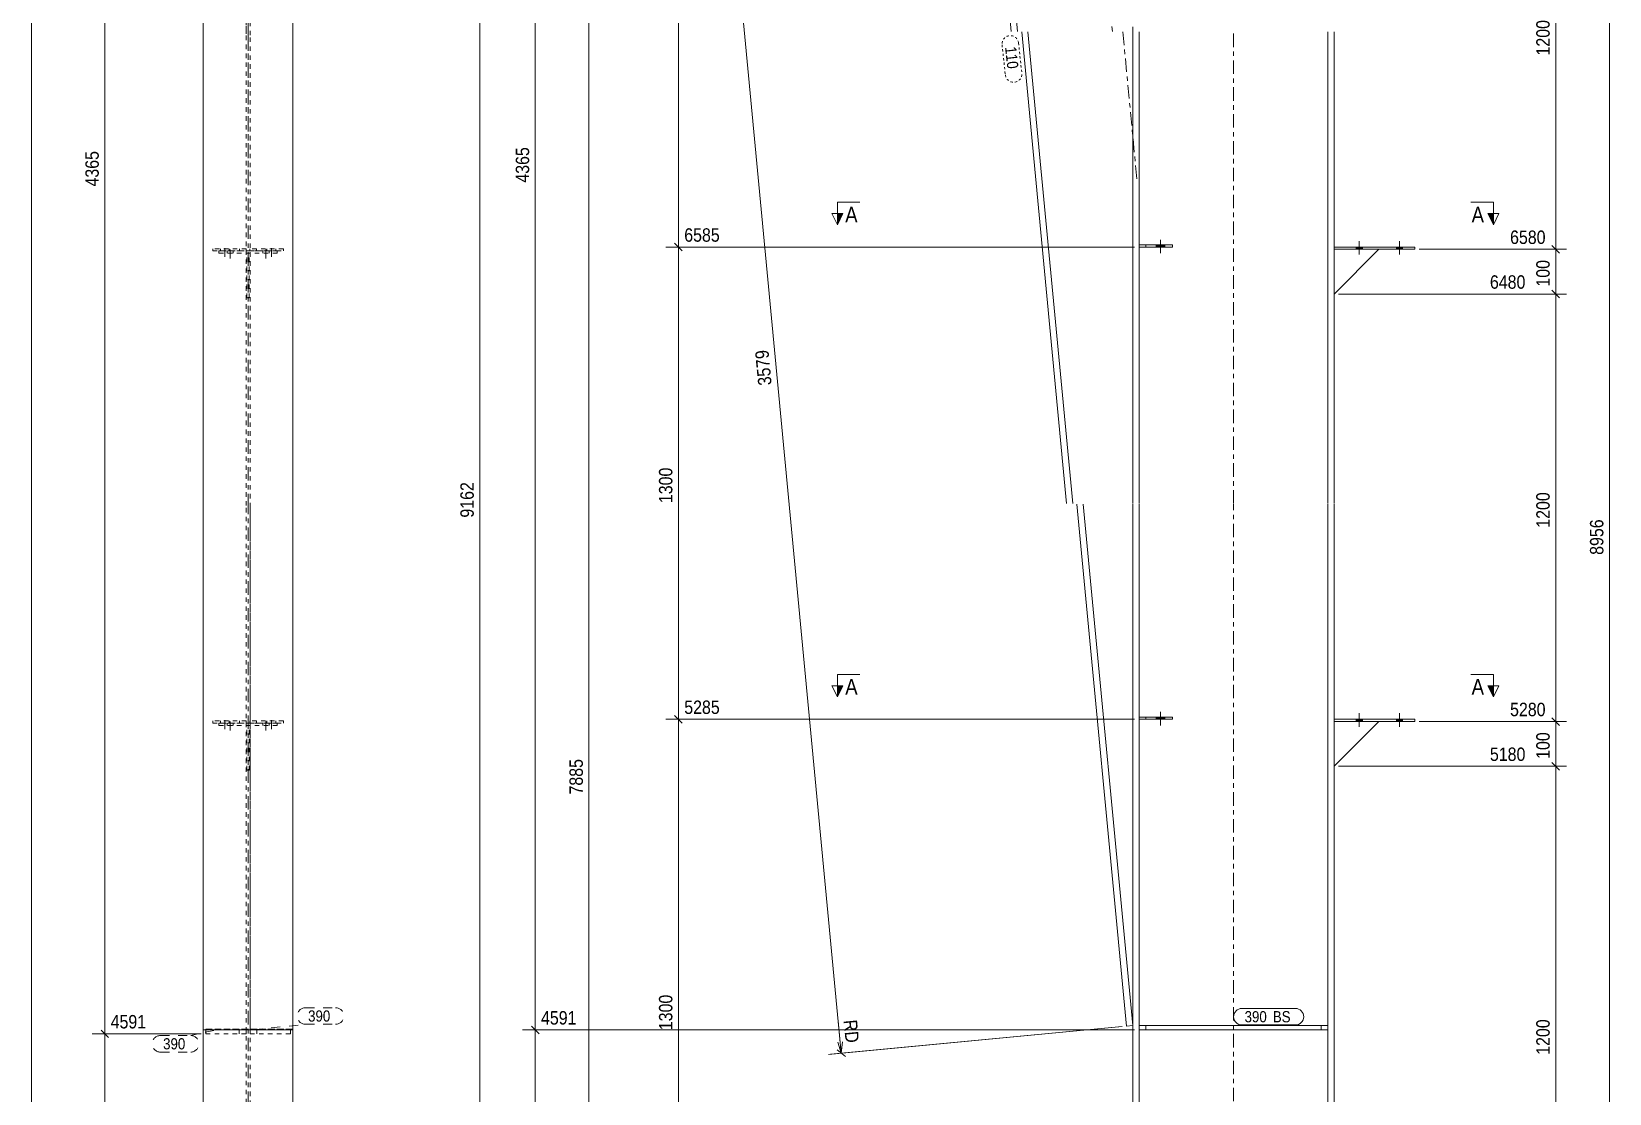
# Model space of a CAD drawing. Header units: millimetres. Extents: x 2 to 579, y 1 to 825.
# Drawn here: x 5 to 357.5, y 295.3 to 532.6 of the extents above; entities that cross this region are included whole.
import ezdxf

# ---------------------------------------------------------------- set-up
doc = ezdxf.new("R2010")
doc.units = ezdxf.units.MM
for name, pattern in [('XKITLINE00', [0]), ('XKITLINE01', [4, 1, -1, 1, -1]), ('XKITLINE02', [4, 2, -2]), ('XKITLINE03', [6, 3, -1, 1, -1]), ('XKITLINE04', [3, 0.5, -0.5, 0.5, -0.5, 0.5, -0.5])]:
    doc.linetypes.add(name, pattern=pattern)
for name, color, linetype, lineweight in [('Bolt', 3, 'Continuous', 0), ('Dimensions', 7, 'Continuous', 0), ('DrawingSheet', 5, 'Continuous', 0), ('Part', 2, 'Continuous', 0), ('PartMark', 7, 'Continuous', 0), ('Section', 6, 'Continuous', 0)]:
    doc.layers.add(name, color=color, linetype=linetype, lineweight=lineweight)
doc.styles.add('ARIAL', font='ARIAL.TTF')

# ---------------------------------------------------------------- blocks, each defined once
blk = doc.blocks.new('*A10')
at = {"layer": 'Bolt'}
for points in [[(302.32, 378.93), (302.32, 378.43), (300.92, 378.43), (300.92, 378.93)], [(302.32, 378.93), (302.32, 378.43), (300.92, 378.43), (300.92, 378.93)], [(311.32, 378.93), (311.32, 378.43), (309.92, 378.43), (309.92, 378.93)], [(311.32, 378.93), (311.32, 378.43), (309.92, 378.43), (309.92, 378.93)]]:
    blk.add_hatch(color=3, dxfattribs=at).paths.add_polyline_path(points, flags=17)
at = {"layer": 'Bolt', "color": 3, "linetype": 'XKITLINE00', "lineweight": 0}
for p, q in [((300.92, 378.43), (300.92, 378.93)), ((300.92, 378.43), (300.92, 378.93)), ((301.62, 377.27), (301.62, 380.27)), ((301.62, 377.27), (301.62, 380.27)), ((302.32, 378.43), (302.32, 378.93)), ((302.32, 378.43), (302.32, 378.93)), ((309.92, 378.43), (309.92, 378.93)), ((309.92, 378.43), (309.92, 378.93)), ((310.62, 377.27), (310.62, 380.27)), ((310.62, 377.27), (310.62, 380.27)), ((311.32, 378.43), (311.32, 378.93)), ((311.32, 378.43), (311.32, 378.93))]:
    blk.add_line(p, q, dxfattribs=at)
blk = doc.blocks.new('*A11')
at = {"layer": 'Bolt'}
for points in [[(302.32, 484.43), (302.32, 483.93), (300.92, 483.93), (300.92, 484.43)], [(302.32, 484.43), (302.32, 483.93), (300.92, 483.93), (300.92, 484.43)], [(311.32, 484.43), (311.32, 483.93), (309.92, 483.93), (309.92, 484.43)], [(311.32, 484.43), (311.32, 483.93), (309.92, 483.93), (309.92, 484.43)]]:
    blk.add_hatch(color=3, dxfattribs=at).paths.add_polyline_path(points, flags=17)
at = {"layer": 'Bolt', "color": 3, "linetype": 'XKITLINE00', "lineweight": 0}
for p, q in [((300.92, 483.93), (300.92, 484.43)), ((300.92, 483.93), (300.92, 484.43)), ((301.62, 482.77), (301.62, 485.77)), ((301.62, 482.77), (301.62, 485.77)), ((302.32, 483.93), (302.32, 484.43)), ((302.32, 483.93), (302.32, 484.43)), ((309.92, 483.93), (309.92, 484.43)), ((309.92, 483.93), (309.92, 484.43)), ((310.62, 482.77), (310.62, 485.77)), ((310.62, 482.77), (310.62, 485.77)), ((311.32, 483.93), (311.32, 484.43)), ((311.32, 483.93), (311.32, 484.43))]:
    blk.add_line(p, q, dxfattribs=at)
blk = doc.blocks.new('*A17')
at = {"layer": 'Bolt'}
blk.add_hatch(color=3, dxfattribs=at).paths.add_polyline_path([(256.24, 378.93), (256.24, 379.43), (258.2, 379.43), (258.2, 378.93)], flags=17)
at = {"layer": 'Bolt', "color": 3, "linetype": 'XKITLINE00', "lineweight": 0}
for p, q in [((256.24, 378.93), (256.24, 379.43)), ((257.22, 377.58), (257.22, 380.58)), ((258.2, 378.93), (258.2, 379.43))]:
    blk.add_line(p, q, dxfattribs=at)
blk = doc.blocks.new('*A18')
at = {"layer": 'Bolt', "color": 3, "linetype": 'XKITLINE02', "lineweight": 0}
for p, q in [((256.24, 378.93), (256.24, 379.43)), ((257.22, 377.58), (257.22, 380.58)), ((258.2, 378.93), (258.2, 379.43))]:
    blk.add_line(p, q, dxfattribs=at)
blk = doc.blocks.new('*A20')
at = {"layer": 'Bolt', "color": 3, "linetype": 'XKITLINE02', "lineweight": 0}
for p, q in [((256.24, 484.43), (256.24, 484.93)), ((257.22, 483.08), (257.22, 486.08)), ((258.2, 484.43), (258.2, 484.93))]:
    blk.add_line(p, q, dxfattribs=at)
blk = doc.blocks.new('*A21')
at = {"layer": 'Bolt'}
blk.add_hatch(color=3, dxfattribs=at).paths.add_polyline_path([(256.24, 484.43), (256.24, 484.93), (258.2, 484.93), (258.2, 484.43)], flags=17)
at = {"layer": 'Bolt', "color": 3, "linetype": 'XKITLINE00', "lineweight": 0}
for p, q in [((256.24, 484.43), (256.24, 484.93)), ((257.22, 483.08), (257.22, 486.08)), ((258.2, 484.43), (258.2, 484.93))]:
    blk.add_line(p, q, dxfattribs=at)
blk = doc.blocks.new('*A23')
at = {"layer": 'Part', "color": 2, "linetype": 'XKITLINE00', "lineweight": 0}
for p, q in [((251.02, 532.53), (251.02, 427.13)), ((252.42, 532.53), (252.42, 427.13)), ((294.62, 427.13), (294.62, 532.53)), ((296.02, 427.13), (296.02, 532.53)), ((251.02, 427.03), (251.02, 191.63)), ((252.42, 427.03), (252.42, 191.63)), ((294.62, 191.63), (294.62, 427.03)), ((296.02, 191.63), (296.02, 427.03))]:
    blk.add_line(p, q, dxfattribs=at)
at = {"layer": 'Part', "color": 7, "linetype": 'XKITLINE03', "lineweight": 0}
for p, q in [((273.52, 427.13), (273.52, 532.53)), ((273.52, 191.63), (273.52, 427.03))]:
    blk.add_line(p, q, dxfattribs=at)
blk = doc.blocks.new('*A25')
at = {"layer": 'Part', "color": 7, "linetype": 'XKITLINE01', "lineweight": 0}
for p, q in [((294.62, 310.54), (252.42, 310.54)), ((252.42, 310.54), (252.42, 309.54)), ((253.92, 309.54), (253.92, 310.54)), ((293.12, 309.54), (293.12, 310.54)), ((294.62, 309.54), (294.62, 310.54)), ((294.62, 309.54), (252.42, 309.54))]:
    blk.add_line(p, q, dxfattribs=at)
blk = doc.blocks.new('*A26')
at = {"layer": 'Part', "color": 2, "linetype": 'XKITLINE00', "lineweight": 0}
for p, q in [((294.62, 310.54), (252.42, 310.54)), ((252.42, 309.54), (294.62, 309.54))]:
    blk.add_line(p, q, dxfattribs=at)
at = {"layer": 'Part', "color": 7, "linetype": 'XKITLINE01', "lineweight": 0}
for p, q in [((252.42, 310.54), (252.42, 309.54)), ((253.92, 309.54), (253.92, 310.54)), ((293.12, 309.54), (293.12, 310.54)), ((294.62, 310.54), (294.62, 309.54))]:
    blk.add_line(p, q, dxfattribs=at)
blk = doc.blocks.new('*A27')
at = {"layer": 'Part', "color": 7, "linetype": 'XKITLINE01', "lineweight": 0}
for p, q in [((214.37, 632.65), (249.86, 660.62)), ((215.68, 633.68), (249.85, 660.64)), ((249.86, 660.62), (249.85, 660.64)), ((249.85, 660.64), (249.87, 660.63)), ((251.02, 532.63), (251.02, 660.07)), ((251.02, 427.13), (251.02, 532.53)), ((251.02, 310.54), (251.02, 427.03))]:
    blk.add_line(p, q, dxfattribs=at)
at = {"layer": 'Part', "color": 2, "linetype": 'XKITLINE00', "lineweight": 0}
for p, q in [((251.02, 660.07), (249.86, 660.62)), ((249.87, 660.63), (251.02, 660.07)), ((223.87, 532.63), (214.37, 632.65)), ((215.68, 633.68), (225.28, 532.63)), ((236.22, 427.13), (226.21, 532.53)), ((227.61, 532.53), (237.62, 427.13)), ((249.63, 310.4), (238.55, 427.03)), ((239.96, 427.03), (251.02, 310.54)), ((251.02, 310.54), (249.63, 310.4))]:
    blk.add_line(p, q, dxfattribs=at)
at = {"layer": 'Part', "color": 7, "linetype": 'XKITLINE03', "lineweight": 0}
for p, q in [((234.46, 659.18), (246.47, 532.63)), ((248.81, 532.53), (251.97, 499.28))]:
    blk.add_line(p, q, dxfattribs=at)
blk = doc.blocks.new('*A32')
at = {"layer": 'Part', "color": 2, "linetype": 'XKITLINE00', "lineweight": 0}
blk.add_line((296.02, 368.43), (306.02, 378.43), dxfattribs=at)
at = {"layer": 'Part', "color": 7, "linetype": 'XKITLINE01', "lineweight": 0}
for p, q in [((296.02, 378.43), (296.02, 368.43)), ((306.02, 378.43), (296.02, 378.43))]:
    blk.add_line(p, q, dxfattribs=at)
blk = doc.blocks.new('*A33')
at = {"layer": 'Part', "color": 2, "linetype": 'XKITLINE00', "lineweight": 0}
for p, q in [((296.02, 378.93), (314.02, 378.93)), ((314.02, 378.43), (296.02, 378.43)), ((314.02, 378.93), (314.02, 378.43))]:
    blk.add_line(p, q, dxfattribs=at)
at = {"layer": 'Part', "color": 7, "linetype": 'XKITLINE01', "lineweight": 0}
blk.add_line((296.02, 378.43), (296.02, 378.93), dxfattribs=at)
blk = doc.blocks.new('*A34')
at = {"layer": 'Part', "color": 2, "linetype": 'XKITLINE00', "lineweight": 0}
for p, q in [((296.02, 484.43), (314.02, 484.43)), ((314.02, 483.93), (296.02, 483.93)), ((314.02, 484.43), (314.02, 483.93))]:
    blk.add_line(p, q, dxfattribs=at)
at = {"layer": 'Part', "color": 7, "linetype": 'XKITLINE01', "lineweight": 0}
blk.add_line((296.02, 483.93), (296.02, 484.43), dxfattribs=at)
blk = doc.blocks.new('*A35')
at = {"layer": 'Part', "color": 2, "linetype": 'XKITLINE00', "lineweight": 0}
blk.add_line((296.02, 473.93), (306.02, 483.93), dxfattribs=at)
at = {"layer": 'Part', "color": 7, "linetype": 'XKITLINE01', "lineweight": 0}
for p, q in [((296.02, 483.93), (296.02, 473.93)), ((306.02, 483.93), (296.02, 483.93))]:
    blk.add_line(p, q, dxfattribs=at)
blk = doc.blocks.new('*A43')
at = {"layer": 'Part', "color": 2, "linetype": 'XKITLINE00', "lineweight": 0}
for p, q in [((252.42, 379.43), (259.92, 379.43)), ((259.92, 378.93), (252.42, 378.93)), ((259.92, 379.43), (259.92, 378.93))]:
    blk.add_line(p, q, dxfattribs=at)
at = {"layer": 'Part', "color": 7, "linetype": 'XKITLINE01', "lineweight": 0}
for p, q in [((252.42, 378.93), (252.42, 379.43)), ((253.92, 378.93), (253.92, 379.43))]:
    blk.add_line(p, q, dxfattribs=at)
blk = doc.blocks.new('*A44')
at = {"layer": 'Part', "color": 7, "linetype": 'XKITLINE01', "lineweight": 0}
for p, q in [((259.92, 379.43), (252.42, 379.43)), ((252.42, 379.43), (252.42, 378.93)), ((252.42, 378.93), (259.92, 378.93)), ((253.92, 378.93), (253.92, 379.43)), ((259.92, 378.93), (259.92, 379.43))]:
    blk.add_line(p, q, dxfattribs=at)
blk = doc.blocks.new('*A46')
at = {"layer": 'Part', "color": 7, "linetype": 'XKITLINE01', "lineweight": 0}
for p, q in [((259.92, 484.93), (252.42, 484.93)), ((252.42, 484.93), (252.42, 484.43)), ((252.42, 484.43), (259.92, 484.43)), ((253.92, 484.43), (253.92, 484.93)), ((259.92, 484.43), (259.92, 484.93))]:
    blk.add_line(p, q, dxfattribs=at)
blk = doc.blocks.new('*A47')
at = {"layer": 'Part', "color": 2, "linetype": 'XKITLINE00', "lineweight": 0}
for p, q in [((252.42, 484.93), (259.92, 484.93)), ((259.92, 484.43), (252.42, 484.43)), ((259.92, 484.93), (259.92, 484.43))]:
    blk.add_line(p, q, dxfattribs=at)
at = {"layer": 'Part', "color": 7, "linetype": 'XKITLINE01', "lineweight": 0}
for p, q in [((252.42, 484.43), (252.42, 484.93)), ((253.92, 484.43), (253.92, 484.93))]:
    blk.add_line(p, q, dxfattribs=at)
blk = doc.blocks.new('*A52')
at = {"layer": 'Bolt', "color": 3, "linetype": 'XKITLINE02', "lineweight": 0}
for p, q in [((48.67, 377.57), (48.67, 378.07)), ((48.67, 377.57), (48.67, 378.07)), ((49.37, 376.41), (49.37, 379.41)), ((49.37, 376.41), (49.37, 379.41)), ((50.07, 377.57), (50.07, 378.07)), ((50.07, 377.57), (50.07, 378.07)), ((56.67, 377.57), (56.67, 378.07)), ((56.67, 377.57), (56.67, 378.07)), ((57.37, 376.41), (57.37, 379.41)), ((57.37, 376.41), (57.37, 379.41)), ((58.07, 377.57), (58.07, 378.07)), ((58.07, 377.57), (58.07, 378.07))]:
    blk.add_line(p, q, dxfattribs=at)
blk = doc.blocks.new('*A53')
at = {"layer": 'Bolt', "color": 3, "linetype": 'XKITLINE02', "lineweight": 0}
for p, q in [((48.67, 483.07), (48.67, 483.57)), ((48.67, 483.07), (48.67, 483.57)), ((49.37, 481.91), (49.37, 484.91)), ((49.37, 481.91), (49.37, 484.91)), ((50.07, 483.07), (50.07, 483.57)), ((50.07, 483.07), (50.07, 483.57)), ((56.67, 483.07), (56.67, 483.57)), ((56.67, 483.07), (56.67, 483.57)), ((57.37, 481.91), (57.37, 484.91)), ((57.37, 481.91), (57.37, 484.91)), ((58.07, 483.07), (58.07, 483.57)), ((58.07, 483.07), (58.07, 483.57))]:
    blk.add_line(p, q, dxfattribs=at)
blk = doc.blocks.new('*A59')
at = {"layer": 'Bolt', "color": 3, "linetype": 'XKITLINE02', "lineweight": 0}
for p, q in [((57.58, 378.07), (57.58, 378.57)), ((58.57, 376.72), (58.57, 379.72)), ((59.55, 378.07), (59.55, 378.57))]:
    blk.add_line(p, q, dxfattribs=at)
blk = doc.blocks.new('*A60')
at = {"layer": 'Bolt', "color": 3, "linetype": 'XKITLINE02', "lineweight": 0}
for p, q in [((47.18, 378.07), (47.18, 378.57)), ((48.17, 376.72), (48.17, 379.72)), ((49.15, 378.07), (49.15, 378.57))]:
    blk.add_line(p, q, dxfattribs=at)
blk = doc.blocks.new('*A62')
at = {"layer": 'Bolt', "color": 3, "linetype": 'XKITLINE02', "lineweight": 0}
for p, q in [((47.18, 483.57), (47.18, 484.07)), ((48.17, 482.22), (48.17, 485.22)), ((49.15, 483.57), (49.15, 484.07))]:
    blk.add_line(p, q, dxfattribs=at)
blk = doc.blocks.new('*A63')
at = {"layer": 'Bolt', "color": 3, "linetype": 'XKITLINE02', "lineweight": 0}
for p, q in [((57.58, 483.57), (57.58, 484.07)), ((58.57, 482.22), (58.57, 485.22)), ((59.55, 483.57), (59.55, 484.07))]:
    blk.add_line(p, q, dxfattribs=at)
blk = doc.blocks.new('*A65')
at = {"layer": 'Part', "color": 7, "linetype": 'XKITLINE01', "lineweight": 0}
for p, q in [((43.37, 696.15), (43.37, 531.77)), ((52.92, 695.04), (52.92, 531.77)), ((53.82, 531.77), (53.82, 695.04)), ((63.37, 531.77), (63.37, 696.15)), ((43.37, 531.67), (43.37, 426.27)), ((52.92, 531.67), (52.92, 426.27)), ((53.82, 426.27), (53.82, 531.67)), ((63.37, 426.27), (63.37, 531.67)), ((43.37, 426.17), (43.37, 309.54)), ((52.92, 426.17), (52.92, 190.77)), ((53.82, 190.77), (53.82, 426.17)), ((63.37, 309.54), (63.37, 426.17))]:
    blk.add_line(p, q, dxfattribs=at)
at = {"layer": 'Part', "color": 7, "linetype": 'XKITLINE03', "lineweight": 0}
for p, q in [((53.37, 531.77), (53.37, 688.41)), ((53.37, 426.27), (53.37, 531.67)), ((53.37, 190.77), (53.37, 426.17))]:
    blk.add_line(p, q, dxfattribs=at)
at = {"layer": 'Part', "color": 2, "linetype": 'XKITLINE00', "lineweight": 0}
for p, q in [((43.37, 190.77), (43.37, 309.54)), ((63.37, 309.54), (63.37, 190.77))]:
    blk.add_line(p, q, dxfattribs=at)
blk = doc.blocks.new('*A67')
at = {"layer": 'Part', "color": 7, "linetype": 'XKITLINE01', "lineweight": 0}
for p, q in [((52.92, 309.67), (43.92, 309.67)), ((43.92, 309.67), (43.92, 308.67)), ((43.92, 308.67), (52.92, 308.67)), ((51.42, 309.67), (51.42, 308.67)), ((52.92, 308.67), (52.92, 309.67))]:
    blk.add_line(p, q, dxfattribs=at)
blk = doc.blocks.new('*A68')
at = {"layer": 'Part', "color": 7, "linetype": 'XKITLINE01', "lineweight": 0}
for p, q in [((62.82, 309.67), (53.82, 309.67)), ((53.82, 309.67), (53.82, 308.67)), ((53.82, 308.67), (62.82, 308.67)), ((55.32, 309.67), (55.32, 308.67)), ((62.82, 308.67), (62.82, 309.67))]:
    blk.add_line(p, q, dxfattribs=at)
blk = doc.blocks.new('*A69')
at = {"layer": 'Part', "color": 7, "linetype": 'XKITLINE01', "lineweight": 0}
for p, q in [((53.82, 659.75), (52.92, 659.77)), ((52.92, 659.77), (52.92, 531.77)), ((53.82, 531.77), (53.82, 659.75)), ((52.92, 659.2), (53.82, 659.2)), ((52.92, 632.81), (43.37, 632.81)), ((43.37, 632.81), (43.37, 621.5)), ((43.37, 631.78), (63.37, 631.78)), ((63.37, 632.81), (53.82, 632.81)), ((63.37, 621.5), (63.37, 632.81)), ((52.92, 531.67), (52.92, 426.27)), ((53.82, 426.27), (53.82, 531.67)), ((52.92, 426.17), (52.92, 309.67)), ((53.82, 309.67), (53.82, 426.17)), ((63.37, 309.67), (43.37, 309.67))]:
    blk.add_line(p, q, dxfattribs=at)
at = {"layer": 'Part', "color": 7, "linetype": 'XKITLINE03', "lineweight": 0}
for p, q in [((53.37, 658.31), (53.37, 531.77)), ((53.37, 531.67), (53.37, 498.41))]:
    blk.add_line(p, q, dxfattribs=at)
at = {"layer": 'Part', "color": 2, "linetype": 'XKITLINE00', "lineweight": 0}
for p, q in [((43.37, 531.77), (43.37, 621.5)), ((63.37, 531.77), (63.37, 621.5)), ((43.37, 426.27), (43.37, 531.67)), ((63.37, 426.27), (63.37, 531.67)), ((43.37, 309.54), (43.37, 426.17)), ((63.37, 309.54), (63.37, 426.17)), ((63.37, 309.54), (43.37, 309.54))]:
    blk.add_line(p, q, dxfattribs=at)
blk = doc.blocks.new('*A74')
at = {"layer": 'Part', "color": 7, "linetype": 'XKITLINE01', "lineweight": 0}
for p, q in [((53.62, 377.57), (53.12, 377.57)), ((53.12, 367.57), (53.12, 377.57)), ((53.62, 377.57), (53.12, 377.57)), ((53.62, 367.57), (53.62, 377.57)), ((53.62, 367.57), (53.12, 367.57))]:
    blk.add_line(p, q, dxfattribs=at)
blk = doc.blocks.new('*A75')
at = {"layer": 'Part', "color": 7, "linetype": 'XKITLINE01', "lineweight": 0}
for p, q in [((46.87, 378.07), (46.87, 377.57)), ((46.87, 378.07), (59.87, 378.07)), ((46.87, 377.57), (59.87, 377.57)), ((59.87, 378.07), (59.87, 377.57))]:
    blk.add_line(p, q, dxfattribs=at)
blk = doc.blocks.new('*A76')
at = {"layer": 'Part', "color": 7, "linetype": 'XKITLINE01', "lineweight": 0}
for p, q in [((46.87, 483.57), (46.87, 483.07)), ((46.87, 483.57), (59.87, 483.57)), ((46.87, 483.07), (59.87, 483.07)), ((59.87, 483.57), (59.87, 483.07))]:
    blk.add_line(p, q, dxfattribs=at)
blk = doc.blocks.new('*A77')
at = {"layer": 'Part', "color": 7, "linetype": 'XKITLINE01', "lineweight": 0}
for p, q in [((53.62, 483.07), (53.12, 483.07)), ((53.12, 473.07), (53.12, 483.07)), ((53.62, 483.07), (53.12, 483.07)), ((53.62, 473.07), (53.62, 483.07)), ((53.62, 473.07), (53.12, 473.07))]:
    blk.add_line(p, q, dxfattribs=at)
blk = doc.blocks.new('*A85')
at = {"layer": 'Part', "color": 7, "linetype": 'XKITLINE01', "lineweight": 0}
for p, q in [((61.27, 378.57), (53.77, 378.57)), ((53.77, 378.57), (53.77, 378.07)), ((53.77, 378.07), (61.27, 378.07)), ((55.27, 378.07), (55.27, 378.57)), ((61.27, 378.07), (61.27, 378.57))]:
    blk.add_line(p, q, dxfattribs=at)
blk = doc.blocks.new('*A86')
at = {"layer": 'Part', "color": 7, "linetype": 'XKITLINE01', "lineweight": 0}
for p, q in [((52.97, 378.57), (45.47, 378.57)), ((45.47, 378.57), (45.47, 378.07)), ((45.47, 378.07), (52.97, 378.07)), ((51.47, 378.07), (51.47, 378.57)), ((52.97, 378.07), (52.97, 378.57))]:
    blk.add_line(p, q, dxfattribs=at)
blk = doc.blocks.new('*A88')
at = {"layer": 'Part', "color": 7, "linetype": 'XKITLINE01', "lineweight": 0}
for p, q in [((52.97, 484.07), (45.47, 484.07)), ((45.47, 484.07), (45.47, 483.57)), ((45.47, 483.57), (52.97, 483.57)), ((51.47, 483.57), (51.47, 484.07)), ((52.97, 483.57), (52.97, 484.07))]:
    blk.add_line(p, q, dxfattribs=at)
blk = doc.blocks.new('*A89')
at = {"layer": 'Part', "color": 7, "linetype": 'XKITLINE01', "lineweight": 0}
for p, q in [((61.27, 484.07), (53.77, 484.07)), ((53.77, 484.07), (53.77, 483.57)), ((53.77, 483.57), (61.27, 483.57)), ((55.27, 483.57), (55.27, 484.07)), ((61.27, 483.57), (61.27, 484.07))]:
    blk.add_line(p, q, dxfattribs=at)
blk = doc.blocks.new('*A126')
at = {"layer": 'DrawingSheet', "color": 5, "linetype": 'XKITLINE00', "lineweight": 0}
blk.add_line((5, 825), (5, 5), dxfattribs=at)
blk = doc.blocks.new('*A134')
at = {"layer": 'Dimensions', "color": 7, "linetype": 'XKITLINE00', "lineweight": 0}
blk.add_line((105.15, 141.23), (105.15, 715.64), dxfattribs=at)
at = {"layer": 'Dimensions', "color": 3, "style": 'ARIAL', "width": 0.85}
blk.add_text('9162', height=3, rotation=90.0002, dxfattribs=at).set_placement((103.8, 423.99))
blk = doc.blocks.new('*A139')
at = {"layer": 'Section'}
for points in [[(186.28, 386.43), (185.03, 383.93), (185.03, 386.43)], [(331.59, 386.43), (331.59, 383.93), (330.34, 386.43)]]:
    blk.add_hatch(color=3, dxfattribs=at).paths.add_polyline_path(points, flags=17)
at = {"layer": 'Section', "color": 1, "linetype": 'XKITLINE00', "lineweight": 0}
for p, q in [((185.03, 388.93), (190.03, 388.93)), ((185.03, 388.93), (185.03, 383.93)), ((331.59, 388.93), (326.59, 388.93)), ((331.59, 388.93), (331.59, 383.93))]:
    blk.add_line(p, q, dxfattribs=at)
at = {"layer": 'Section', "color": 3, "linetype": 'XKITLINE00', "lineweight": 0}
for p, q in [((185.03, 383.93), (183.78, 386.43)), ((186.28, 386.43), (183.78, 386.43)), ((185.03, 383.93), (186.28, 386.43)), ((330.34, 386.43), (332.84, 386.43)), ((331.59, 383.93), (330.34, 386.43)), ((332.84, 386.43), (331.59, 383.93))]:
    blk.add_line(p, q, dxfattribs=at)
at = {"layer": 'Section', "color": 7, "style": 'ARIAL', "width": 0.85}
for p in [(186.78, 384.43), (326.73, 384.43)]:
    blk.add_text('A', height=3.5, dxfattribs=at).set_placement(p)
blk = doc.blocks.new('*A143')
at = {"layer": 'Section'}
for points in [[(186.28, 491.93), (185.03, 489.43), (185.03, 491.93)], [(331.59, 491.93), (331.59, 489.43), (330.34, 491.93)]]:
    blk.add_hatch(color=3, dxfattribs=at).paths.add_polyline_path(points, flags=17)
at = {"layer": 'Section', "color": 1, "linetype": 'XKITLINE00', "lineweight": 0}
for p, q in [((185.03, 494.43), (190.03, 494.43)), ((185.03, 494.43), (185.03, 489.43)), ((331.59, 494.43), (326.59, 494.43)), ((331.59, 494.43), (331.59, 489.43))]:
    blk.add_line(p, q, dxfattribs=at)
at = {"layer": 'Section', "color": 3, "linetype": 'XKITLINE00', "lineweight": 0}
for p, q in [((185.03, 489.43), (183.78, 491.93)), ((186.28, 491.93), (183.78, 491.93)), ((185.03, 489.43), (186.28, 491.93)), ((330.34, 491.93), (332.84, 491.93)), ((331.59, 489.43), (330.34, 491.93)), ((332.84, 491.93), (331.59, 489.43))]:
    blk.add_line(p, q, dxfattribs=at)
at = {"layer": 'Section', "color": 7, "style": 'ARIAL', "width": 0.85}
for p in [(186.78, 489.93), (326.73, 489.93)]:
    blk.add_text('A', height=3.5, dxfattribs=at).set_placement(p)
blk = doc.blocks.new('*A154')
at = {"layer": 'Dimensions', "color": 7, "linetype": 'XKITLINE00', "lineweight": 0}
blk.add_line((357.52, 143.23), (357.52, 697.01), dxfattribs=at)
at = {"layer": 'Dimensions', "color": 3, "style": 'ARIAL', "width": 0.85}
blk.add_text('8956', height=3, rotation=90.0002, dxfattribs=at).set_placement((356.17, 415.67))
blk = doc.blocks.new('*A156')
at = {"layer": 'Dimensions', "color": 7, "linetype": 'XKITLINE00', "lineweight": 0}
for p, q in [((116.67, 310.39), (118.37, 308.69)), ((251.42, 309.54), (114.67, 309.54)), ((117.52, 143.23), (117.52, 309.54)), ((250.02, 143.23), (114.67, 143.23)), ((116.67, 144.08), (118.37, 142.38))]:
    blk.add_line(p, q, dxfattribs=at)
at = {"layer": 'Dimensions', "color": 3}
for p in [(117.52, 309.54), (117.52, 143.23)]:
    blk.add_point(p, dxfattribs=at)
at = {"layer": 'Dimensions', "color": 3, "style": 'ARIAL', "width": 0.85}
blk.add_text('4591', height=3, dxfattribs=at).set_placement((118.82, 310.74))
blk.add_text('4591', height=3, rotation=90.0002, dxfattribs=at).set_placement((116.17, 221.93))
blk = doc.blocks.new('*A157')
at = {"layer": 'Dimensions', "color": 7, "linetype": 'XKITLINE00', "lineweight": 0}
for p, q in [((295.02, 697.01), (114.67, 697.01)), ((116.67, 697.86), (118.37, 696.16)), ((117.52, 309.54), (117.52, 697.01)), ((116.67, 310.39), (118.37, 308.69)), ((251.42, 309.54), (114.67, 309.54))]:
    blk.add_line(p, q, dxfattribs=at)
at = {"layer": 'Dimensions', "color": 3}
for p in [(117.52, 697.01), (117.52, 309.54)]:
    blk.add_point(p, dxfattribs=at)
at = {"layer": 'Dimensions', "color": 3, "style": 'ARIAL', "width": 0.85}
blk.add_text('8956', height=3, dxfattribs=at).set_placement((118.82, 698.21))
blk.add_text('4365', height=3, rotation=90.0002, dxfattribs=at).set_placement((116.17, 498.82))
blk = doc.blocks.new('*A158')
at = {"layer": 'Dimensions', "color": 7, "linetype": 'XKITLINE00', "lineweight": 0}
for p, q in [((218.82, 589.93), (126.67, 589.93)), ((128.67, 590.78), (130.37, 589.08)), ((129.52, 143.23), (129.52, 589.93)), ((250.02, 143.23), (126.67, 143.23)), ((128.67, 144.08), (130.37, 142.38))]:
    blk.add_line(p, q, dxfattribs=at)
at = {"layer": 'Dimensions', "color": 3}
for p in [(129.52, 589.93), (129.52, 143.23)]:
    blk.add_point(p, dxfattribs=at)
at = {"layer": 'Dimensions', "color": 3, "style": 'ARIAL', "width": 0.85}
blk.add_text('7885', height=3, dxfattribs=at).set_placement((130.82, 591.13))
blk.add_text('7885', height=3, rotation=90.0002, dxfattribs=at).set_placement((128.17, 362.13))
blk = doc.blocks.new('*A161')
at = {"layer": 'Dimensions', "color": 7, "linetype": 'XKITLINE00', "lineweight": 0}
for p, q in [((251.42, 378.93), (146.67, 378.93)), ((148.67, 379.78), (150.37, 378.08)), ((149.52, 248.93), (149.52, 378.93)), ((251.42, 248.93), (146.67, 248.93)), ((148.67, 249.78), (150.37, 248.08))]:
    blk.add_line(p, q, dxfattribs=at)
at = {"layer": 'Dimensions', "color": 3}
for p in [(149.52, 378.93), (149.52, 248.93)]:
    blk.add_point(p, dxfattribs=at)
at = {"layer": 'Dimensions', "color": 3, "style": 'ARIAL', "width": 0.85}
blk.add_text('5285', height=3, dxfattribs=at).set_placement((150.82, 380.13))
blk.add_text('1300', height=3, rotation=90.0002, dxfattribs=at).set_placement((148.17, 309.48))
blk = doc.blocks.new('*A162')
at = {"layer": 'Dimensions', "color": 7, "linetype": 'XKITLINE00', "lineweight": 0}
for p, q in [((251.42, 484.43), (146.67, 484.43)), ((148.67, 485.28), (150.37, 483.58)), ((149.52, 378.93), (149.52, 484.43)), ((251.42, 378.93), (146.67, 378.93)), ((148.67, 379.78), (150.37, 378.08))]:
    blk.add_line(p, q, dxfattribs=at)
at = {"layer": 'Dimensions', "color": 3}
for p in [(149.52, 484.43), (149.52, 378.93)]:
    blk.add_point(p, dxfattribs=at)
at = {"layer": 'Dimensions', "color": 3, "style": 'ARIAL', "width": 0.85}
blk.add_text('6585', height=3, dxfattribs=at).set_placement((150.82, 485.63))
blk.add_text('1300', height=3, rotation=90.0002, dxfattribs=at).set_placement((148.17, 427.23))
blk = doc.blocks.new('*A163')
at = {"layer": 'Dimensions', "color": 7, "linetype": 'XKITLINE00', "lineweight": 0}
for p, q in [((295.02, 697.01), (146.67, 697.01)), ((148.67, 697.86), (150.37, 696.16)), ((149.52, 484.43), (149.52, 697.01)), ((251.42, 484.43), (146.67, 484.43)), ((148.67, 485.28), (150.37, 483.58))]:
    blk.add_line(p, q, dxfattribs=at)
at = {"layer": 'Dimensions', "color": 3}
for p in [(149.52, 697.01), (149.52, 484.43)]:
    blk.add_point(p, dxfattribs=at)
at = {"layer": 'Dimensions', "color": 3, "style": 'ARIAL', "width": 0.85}
blk.add_text('8956', height=3, dxfattribs=at).set_placement((150.82, 698.21))
blk.add_text('2371', height=3, rotation=90.0002, dxfattribs=at).set_placement((148.17, 586.27))
blk = doc.blocks.new('*A166')
at = {"layer": 'Dimensions', "color": 7, "linetype": 'XKITLINE00', "lineweight": 0}
for p, q in [((297.02, 368.43), (347.92, 368.43)), ((344.67, 369.28), (346.37, 367.58)), ((345.52, 248.43), (345.52, 368.43)), ((315.02, 248.43), (347.92, 248.43)), ((344.67, 249.28), (346.37, 247.58))]:
    blk.add_line(p, q, dxfattribs=at)
at = {"layer": 'Dimensions', "color": 3}
for p in [(345.52, 368.43), (345.52, 248.43)]:
    blk.add_point(p, dxfattribs=at)
at = {"layer": 'Dimensions', "color": 3, "style": 'ARIAL', "width": 0.85}
blk.add_text('5180', height=3, dxfattribs=at).set_placement((330.82, 369.63))
blk.add_text('1200', height=3, rotation=90.0002, dxfattribs=at).set_placement((344.17, 303.98))
blk = doc.blocks.new('*A167')
at = {"layer": 'Dimensions', "color": 7, "linetype": 'XKITLINE00', "lineweight": 0}
for p, q in [((315.02, 378.43), (347.92, 378.43)), ((344.67, 379.28), (346.37, 377.58)), ((345.52, 368.43), (345.52, 378.43)), ((297.02, 368.43), (347.92, 368.43)), ((344.67, 369.28), (346.37, 367.58))]:
    blk.add_line(p, q, dxfattribs=at)
at = {"layer": 'Dimensions', "color": 3}
for p in [(345.52, 378.43), (345.52, 368.43)]:
    blk.add_point(p, dxfattribs=at)
at = {"layer": 'Dimensions', "color": 3, "style": 'ARIAL', "width": 0.85}
blk.add_text('5280', height=3, dxfattribs=at).set_placement((335.32, 379.63))
blk.add_text('100', height=3, rotation=90.0002, dxfattribs=at).set_placement((344.17, 370.09))
blk = doc.blocks.new('*A168')
at = {"layer": 'Dimensions', "color": 7, "linetype": 'XKITLINE00', "lineweight": 0}
for p, q in [((297.02, 473.93), (347.92, 473.93)), ((344.67, 474.78), (346.37, 473.08)), ((345.52, 378.43), (345.52, 473.93)), ((315.02, 378.43), (347.92, 378.43)), ((344.67, 379.28), (346.37, 377.58))]:
    blk.add_line(p, q, dxfattribs=at)
at = {"layer": 'Dimensions', "color": 3}
for p in [(345.52, 473.93), (345.52, 378.43)]:
    blk.add_point(p, dxfattribs=at)
at = {"layer": 'Dimensions', "color": 3, "style": 'ARIAL', "width": 0.85}
blk.add_text('6480', height=3, dxfattribs=at).set_placement((330.82, 475.13))
blk.add_text('1200', height=3, rotation=90.0002, dxfattribs=at).set_placement((344.17, 421.73))
blk = doc.blocks.new('*A169')
at = {"layer": 'Dimensions', "color": 7, "linetype": 'XKITLINE00', "lineweight": 0}
for p, q in [((315.02, 483.93), (347.92, 483.93)), ((344.67, 484.78), (346.37, 483.08)), ((345.52, 473.93), (345.52, 483.93)), ((297.02, 473.93), (347.92, 473.93)), ((344.67, 474.78), (346.37, 473.08))]:
    blk.add_line(p, q, dxfattribs=at)
at = {"layer": 'Dimensions', "color": 3}
for p in [(345.52, 483.93), (345.52, 473.93)]:
    blk.add_point(p, dxfattribs=at)
at = {"layer": 'Dimensions', "color": 3, "style": 'ARIAL', "width": 0.85}
blk.add_text('6580', height=3, dxfattribs=at).set_placement((335.32, 485.13))
blk.add_text('100', height=3, rotation=90.0002, dxfattribs=at).set_placement((344.17, 475.6))
blk = doc.blocks.new('*A170')
at = {"layer": 'Dimensions', "color": 7, "linetype": 'XKITLINE00', "lineweight": 0}
for p, q in [((297.02, 579.43), (347.92, 579.43)), ((344.67, 580.28), (346.37, 578.58)), ((345.52, 483.93), (345.52, 579.43)), ((315.02, 483.93), (347.92, 483.93)), ((344.67, 484.78), (346.37, 483.08))]:
    blk.add_line(p, q, dxfattribs=at)
at = {"layer": 'Dimensions', "color": 3}
for p in [(345.52, 579.43), (345.52, 483.93)]:
    blk.add_point(p, dxfattribs=at)
at = {"layer": 'Dimensions', "color": 3, "style": 'ARIAL', "width": 0.85}
blk.add_text('7780', height=3, dxfattribs=at).set_placement((330.82, 580.63))
blk.add_text('1200', height=3, rotation=90.0002, dxfattribs=at).set_placement((344.17, 527.23))
blk = doc.blocks.new('*A176')
at = {"layer": 'Dimensions', "color": 7, "linetype": 'XKITLINE00', "lineweight": 0}
for p, q in [((214.8, 617.62), (153.84, 611.83)), ((155.75, 612.86), (157.6, 611.34)), ((185.9, 304.35), (156.67, 612.1)), ((248.63, 310.31), (183.06, 304.08)), ((248.63, 310.31), (183.51, 304.13)), ((185.21, 311.54), (185.9, 304.35)), ((185.16, 306.79), (185.9, 304.35)), ((186.16, 306.89), (185.9, 304.35)), ((184.97, 305.12), (186.82, 303.59))]:
    blk.add_line(p, q, dxfattribs=at)
at = {"layer": 'Dimensions', "color": 3}
for p in [(156.67, 612.1), (185.9, 304.35)]:
    blk.add_point(p, dxfattribs=at)
at = {"layer": 'Dimensions', "color": 7}
blk.add_point((185.9, 304.35), dxfattribs=at)
at = {"layer": 'Dimensions', "color": 3, "style": 'ARIAL', "width": 0.85}
for s, rotation, p in [('3579', 5.4259, (157.85, 613.42)), ('3579', 95.4261, (170.36, 453.67)), ('RD', -84.5743, (186.41, 311.66))]:
    blk.add_text(s, height=3, rotation=rotation, dxfattribs=at).set_placement(p)
blk = doc.blocks.new('*A184')
at = {"layer": 'PartMark', "color": 7, "linetype": 'XKITLINE04', "lineweight": 0}
for p, q in [((221.82, 529.62), (222.56, 522.9)), ((225.5, 530.03), (226.24, 523.3))]:
    blk.add_line(p, q, dxfattribs=at)
for centre, start, end in [((223.66, 529.82), 6.2434, 186.2434), ((224.4, 523.1), 186.2434, 6.2434)]:
    blk.add_arc(centre, 1.85, start, end, dxfattribs=at)
at = {"layer": 'PartMark', "color": 3, "style": 'ARIAL', "width": 0.85}
blk.add_text('110', height=2.5, rotation=-83.755, dxfattribs=at).set_placement((222.48, 529.09))
blk = doc.blocks.new('*A191')
at = {"layer": 'PartMark', "color": 7, "linetype": 'XKITLINE00', "lineweight": 0}
for p, q in [((275.41, 314.34), (287.37, 314.34)), ((275.41, 310.64), (287.37, 310.64))]:
    blk.add_line(p, q, dxfattribs=at)
for centre, start, end in [((275.41, 312.49), 90, 270), ((287.37, 312.49), 270, 90)]:
    blk.add_arc(centre, 1.85, start, end, dxfattribs=at)
at = {"layer": 'PartMark', "color": 3, "style": 'ARIAL', "width": 0.85}
for s, p in [('390', (276.01, 311.24)), ('BS', (282.32, 311.24))]:
    blk.add_text(s, height=2.5, dxfattribs=at).set_placement(p)
blk = doc.blocks.new('*A192')
at = {"layer": 'Dimensions', "color": 7, "linetype": 'XKITLINE00', "lineweight": 0}
for p, q in [((42.37, 696.15), (18.52, 696.15)), ((20.52, 696.99), (22.21, 695.3)), ((21.37, 308.67), (21.37, 696.15)), ((42.92, 308.67), (18.52, 308.67)), ((20.52, 309.52), (22.21, 307.82))]:
    blk.add_line(p, q, dxfattribs=at)
at = {"layer": 'Dimensions', "color": 3}
for p in [(21.37, 696.15), (21.37, 308.67)]:
    blk.add_point(p, dxfattribs=at)
at = {"layer": 'Dimensions', "color": 3, "style": 'ARIAL', "width": 0.85}
blk.add_text('8956', height=3, dxfattribs=at).set_placement((22.67, 697.35))
blk.add_text('4365', height=3, rotation=90.0002, dxfattribs=at).set_placement((20.02, 497.96))
blk = doc.blocks.new('*A202')
at = {"layer": 'Dimensions', "color": 7, "linetype": 'XKITLINE00', "lineweight": 0}
for p, q in [((42.92, 308.67), (18.52, 308.67)), ((20.52, 309.52), (22.21, 307.82)), ((21.37, 142.37), (21.37, 308.67)), ((21.37, 149.59), (21.37, 142.37)), ((20.87, 144.87), (21.37, 142.37)), ((21.87, 144.87), (21.37, 142.37)), ((42.37, 142.37), (16.87, 142.37)), ((42.37, 142.37), (18.52, 142.37)), ((20.52, 143.21), (22.21, 141.52))]:
    blk.add_line(p, q, dxfattribs=at)
at = {"layer": 'Dimensions', "color": 3}
for p in [(21.37, 308.67), (21.37, 142.37)]:
    blk.add_point(p, dxfattribs=at)
at = {"layer": 'Dimensions', "color": 7}
blk.add_point((21.37, 142.37), dxfattribs=at)
at = {"layer": 'Dimensions', "color": 3, "style": 'ARIAL', "width": 0.85}
blk.add_text('4591', height=3, dxfattribs=at).set_placement((22.67, 309.87))
for s, p in [('4591', (20.02, 221.07)), ('RD', (20.17, 143.81))]:
    blk.add_text(s, height=3, rotation=90.0002, dxfattribs=at).set_placement(p)
blk = doc.blocks.new('*A204')
at = {"layer": 'PartMark', "color": 7, "linetype": 'XKITLINE02', "lineweight": 0}
for p, q in [((66.18, 314.5), (72.94, 314.5)), ((54.59, 309.55), (66.18, 310.8)), ((66.18, 310.8), (72.94, 310.8))]:
    blk.add_line(p, q, dxfattribs=at)
for centre, start, end in [((66.18, 312.65), 90, 270), ((72.94, 312.65), 270, 90)]:
    blk.add_arc(centre, 1.85, start, end, dxfattribs=at)
at = {"layer": 'PartMark', "color": 3, "style": 'ARIAL', "width": 0.85}
blk.add_text('390', height=2.5, dxfattribs=at).set_placement((66.78, 311.4))
blk = doc.blocks.new('*A205')
at = {"layer": 'PartMark', "color": 7, "linetype": 'XKITLINE02', "lineweight": 0}
for p, q in [((33.79, 308.29), (40.55, 308.29)), ((45.74, 309.44), (40.55, 308.29)), ((33.79, 304.59), (40.55, 304.59))]:
    blk.add_line(p, q, dxfattribs=at)
for centre, start, end in [((33.79, 306.44), 90, 270), ((40.55, 306.44), 270, 90)]:
    blk.add_arc(centre, 1.85, start, end, dxfattribs=at)
at = {"layer": 'PartMark', "color": 3, "style": 'ARIAL', "width": 0.85}
blk.add_text('390', height=2.5, dxfattribs=at).set_placement((34.39, 305.19))

msp = doc.modelspace()

# ---------------------------------------------------------------- block references
at = {"lineweight": 0}
for name in ['*A126', '*A134', '*A192', '*A157', '*A163', '*A154', '*A69', '*A27', '*A176', '*A158', '*A170', '*A184', '*A143', '*A162', '*A169', '*A88', '*A76', '*A62', '*A53', '*A77', '*A89', '*A63', '*A46', '*A47', '*A20', '*A21', '*A34', '*A35', '*A11', '*A168', '*A139', '*A161', '*A167', '*A86', '*A75', '*A60', '*A52', '*A74', '*A85', '*A59', '*A43', '*A44', '*A17', '*A18', '*A33', '*A32', '*A10', '*A166', '*A204', '*A156', '*A191', '*A202', '*A25', '*A26', '*A205', '*A67', '*A68']:
    msp.add_blockref(name, (0, 0), dxfattribs=at)
at = {"layer": 'Part', "lineweight": 0}
for name in ['*A65', '*A23']:
    msp.add_blockref(name, (0, 0), dxfattribs=at)

doc.saveas('drawing.dxf')
